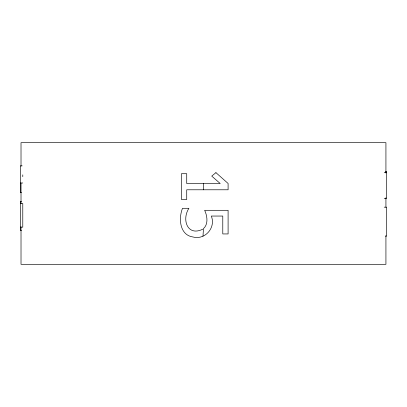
<?xml version="1.0" encoding="UTF-8"?>
<svg xmlns="http://www.w3.org/2000/svg" width="407" height="407" viewBox="0 0 407 407"><rect width="100%" height="100%" fill="white"/><g stroke="black" fill="none" stroke-linecap="round" stroke-linejoin="round"><path stroke-width="0.61" d="M202.981 236.197L203.475 228.612C208.588 224.028 207.239 215.858 204.645 210.302L228.098 210.302L228.098 233.939L222.782 233.939L222.782 216.051L211.304 216.051C216.122 227.549 205.026 240.328 192.918 236.976C179.619 235.027 178.439 218.447 182.504 208.298L188.914 208.298C181.517 219.673 187.5 236.752 202.762 229.202M22.176 165.853L20.35 165.853L20.35 192.679L21.566 192.679M385.434 171.53L386.65 171.53L386.65 198.362L384.218 198.362M384.218 172.593L386.65 172.593M20.35 182.987L22.782 182.987M21.566 201.501L20.35 201.501L20.35 230.454L21.566 230.454M20.35 203.5L22.782 203.5L22.782 227.142L20.35 227.142M384.218 207.178L386.65 207.178L386.65 236.131L385.434 236.131M385.928 173.046L385.928 142.684L21.016 142.684L21.016 166.122M385.928 197.716L385.928 207.204M385.928 235.714L385.928 264.316L21.016 264.316L21.016 226.908M203.475 183.532L203.475 189.789M22.782 174.868L22.782 176.674M21.016 183.226L21.016 203.5M215.934 172.649L211.742 176.094L220.218 183.532L186.727 183.532L186.727 173.713L181.41 173.713L181.41 199.481L186.727 199.481L186.727 189.789L228.098 189.789L228.098 183.471L215.934 172.649"/></g></svg>
